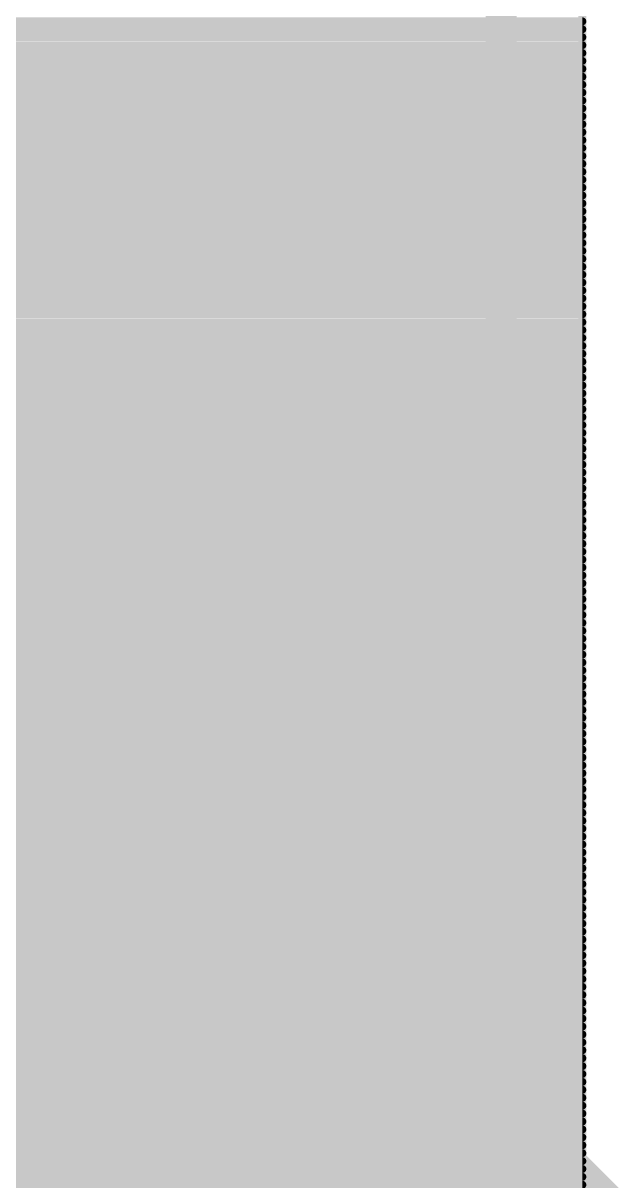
# Model space of a CAD drawing. Extents: x -0.2 to 50.2, y -0.2 to 50.2.
# Drawn here: x 13.98 to 18.81, y 31.12 to 40.62 of the extents above; entities that cross this region are included whole.
import ezdxf

# ---------------------------------------------------------------- set-up
doc = ezdxf.new("R2010")
doc.units = 0
doc.layers.add('1', color=22, linetype='CONTINUOUS')

msp = doc.modelspace()

# ---------------------------------------------------------------- linework, layer by layer
at = {"layer": '1'}
for points, const_width in [([(18.5649, 27.326), (18.5649, 48.3649)], 0.0649), ([(17.9, 31.85), (17.9, 48.0247)], 0.254), ([(18.5649, 40.6377), (9.0844, 40.6377)], 0.0649), ([(18.5649, 40.5728), (9.0844, 40.5728)], 0.0649), ([(18.5649, 40.5079), (9.0844, 40.5079)], 0.0649), ([(18.5649, 40.4429), (9.0844, 40.4429)], 0.0649), ([(18.5649, 40.378), (9.0844, 40.378)], 0.0649), ([(18.5649, 40.3131), (9.0844, 40.3131)], 0.0649), ([(18.5649, 40.2481), (9.2143, 40.2481)], 0.0649), ([(18.5649, 40.1832), (9.2143, 40.1832)], 0.0649), ([(18.5649, 40.1183), (9.2143, 40.1183)], 0.0649), ([(18.5649, 40.0533), (9.2143, 40.0533)], 0.0649), ([(18.5649, 39.9884), (9.2143, 39.9884)], 0.0649), ([(18.5649, 39.9235), (9.2143, 39.9235)], 0.0649), ([(18.5649, 39.8585), (9.2143, 39.8585)], 0.0649), ([(18.5649, 39.7936), (9.2143, 39.7936)], 0.0649), ([(18.5649, 39.7287), (9.2143, 39.7287)], 0.0649), ([(18.5649, 39.6637), (9.2143, 39.6637)], 0.0649), ([(18.5649, 39.5988), (9.2143, 39.5988)], 0.0649), ([(18.5649, 39.5339), (9.2143, 39.5339)], 0.0649), ([(18.5649, 39.4689), (9.3442, 39.4689)], 0.0649), ([(18.5649, 39.404), (9.3442, 39.404)], 0.0649), ([(18.5649, 39.3391), (9.3442, 39.3391)], 0.0649), ([(18.5649, 39.2741), (9.3442, 39.2741)], 0.0649), ([(18.5649, 39.2092), (9.3442, 39.2092)], 0.0649), ([(18.5649, 39.1443), (9.3442, 39.1443)], 0.0649), ([(18.5649, 39.0793), (9.3442, 39.0793)], 0.0649), ([(18.5649, 39.0144), (9.3442, 39.0144)], 0.0649), ([(18.5649, 38.9494), (9.3442, 38.9494)], 0.0649), ([(18.5649, 38.8845), (9.3442, 38.8845)], 0.0649), ([(18.5649, 38.8196), (9.474, 38.8196)], 0.0649), ([(18.5649, 38.7546), (9.474, 38.7546)], 0.0649), ([(18.5649, 38.6897), (9.474, 38.6897)], 0.0649), ([(18.5649, 38.6248), (9.474, 38.6248)], 0.0649), ([(18.5649, 38.5598), (9.474, 38.5598)], 0.0649), ([(18.5649, 38.4949), (9.474, 38.4949)], 0.0649), ([(18.5649, 38.43), (9.474, 38.43)], 0.0649), ([(18.5649, 38.365), (9.474, 38.365)], 0.0649), ([(18.5649, 38.3001), (9.474, 38.3001)], 0.0649), ([(18.5649, 38.2352), (9.474, 38.2352)], 0.0649), ([(18.5649, 38.1702), (9.6039, 38.1702)], 0.0649), ([(18.5649, 38.1053), (9.6039, 38.1053)], 0.0649), ([(18.5649, 38.0404), (9.6039, 38.0404)], 0.0649), ([(18.5649, 37.9754), (9.6039, 37.9754)], 0.0649), ([(18.5649, 37.9105), (9.6039, 37.9105)], 0.0649), ([(18.5649, 37.8456), (9.6039, 37.8456)], 0.0649), ([(18.5649, 37.7806), (9.6039, 37.7806)], 0.0649), ([(18.5649, 37.7157), (9.6039, 37.7157)], 0.0649), ([(18.5649, 37.6508), (9.6039, 37.6508)], 0.0649), ([(18.5649, 37.5858), (9.6039, 37.5858)], 0.0649), ([(18.5649, 37.5209), (9.7338, 37.5209)], 0.0649), ([(18.5649, 37.456), (9.7338, 37.456)], 0.0649), ([(18.5649, 37.391), (9.7338, 37.391)], 0.0649), ([(18.5649, 37.3261), (9.7338, 37.3261)], 0.0649), ([(18.5649, 37.2612), (9.7338, 37.2612)], 0.0649), ([(18.5649, 37.1962), (9.7338, 37.1962)], 0.0649), ([(18.5649, 37.1313), (9.7338, 37.1313)], 0.0649), ([(18.5649, 37.0664), (9.7338, 37.0664)], 0.0649), ([(18.5649, 37.0014), (9.8636, 37.0014)], 0.0649), ([(18.5649, 36.9365), (9.8636, 36.9365)], 0.0649), ([(18.5649, 36.8715), (9.8636, 36.8715)], 0.0649), ([(18.5649, 36.8066), (9.8636, 36.8066)], 0.0649), ([(18.5649, 36.7417), (9.8636, 36.7417)], 0.0649), ([(18.5649, 36.6767), (9.8636, 36.6767)], 0.0649), ([(18.5649, 36.6118), (9.8636, 36.6118)], 0.0649), ([(18.5649, 36.5469), (9.8636, 36.5469)], 0.0649), ([(18.5649, 36.4819), (9.8636, 36.4819)], 0.0649), ([(18.5649, 36.417), (9.8636, 36.417)], 0.0649), ([(18.5649, 36.3521), (9.9935, 36.3521)], 0.0649), ([(18.5649, 36.2871), (9.9935, 36.2871)], 0.0649), ([(18.5649, 36.2222), (9.9935, 36.2222)], 0.0649), ([(18.5649, 36.1573), (9.9935, 36.1573)], 0.0649), ([(18.5649, 36.0923), (9.9935, 36.0923)], 0.0649), ([(18.5649, 36.0274), (9.9935, 36.0274)], 0.0649), ([(18.5649, 35.9625), (9.9935, 35.9625)], 0.0649), ([(18.5649, 35.8975), (9.9935, 35.8975)], 0.0649), ([(18.5649, 35.8326), (10.1234, 35.8326)], 0.0649), ([(18.5649, 35.7677), (10.1234, 35.7677)], 0.0649), ([(18.5649, 35.7027), (10.1234, 35.7027)], 0.0649), ([(18.5649, 35.6378), (10.1234, 35.6378)], 0.0649), ([(18.5649, 35.5729), (10.1234, 35.5729)], 0.0649), ([(18.5649, 35.5079), (10.1234, 35.5079)], 0.0649), ([(18.5649, 35.443), (10.1234, 35.443)], 0.0649), ([(18.5649, 35.3781), (10.1234, 35.3781)], 0.0649), ([(18.5649, 35.3131), (10.2533, 35.3131)], 0.0649), ([(18.5649, 35.2482), (10.2533, 35.2482)], 0.0649), ([(18.5649, 35.1833), (10.2533, 35.1833)], 0.0649), ([(18.5649, 35.1183), (10.2533, 35.1183)], 0.0649), ([(18.5649, 35.0534), (10.2533, 35.0534)], 0.0649), ([(18.5649, 34.9885), (10.2533, 34.9885)], 0.0649), ([(18.5649, 34.9235), (10.3831, 34.9235)], 0.0649), ([(18.5649, 34.8586), (10.3831, 34.8586)], 0.0649), ([(18.5649, 34.7936), (10.3831, 34.7936)], 0.0649), ([(18.5649, 34.7287), (10.3831, 34.7287)], 0.0649), ([(18.5649, 34.6638), (10.3831, 34.6638)], 0.0649), ([(18.5649, 34.5988), (10.3831, 34.5988)], 0.0649), ([(18.5649, 34.5339), (10.513, 34.5339)], 0.0649), ([(18.5649, 34.469), (10.513, 34.469)], 0.0649), ([(18.5649, 34.404), (10.513, 34.404)], 0.0649), ([(18.5649, 34.3391), (10.513, 34.3391)], 0.0649), ([(18.5649, 34.2742), (10.513, 34.2742)], 0.0649), ([(18.5649, 34.2092), (10.513, 34.2092)], 0.0649), ([(18.5649, 34.1443), (10.513, 34.1443)], 0.0649), ([(18.5649, 34.0794), (10.513, 34.0794)], 0.0649), ([(18.5649, 34.0144), (10.6429, 34.0144)], 0.0649), ([(18.5649, 33.9495), (10.6429, 33.9495)], 0.0649), ([(18.5649, 33.8846), (10.6429, 33.8846)], 0.0649), ([(18.5649, 33.8196), (10.6429, 33.8196)], 0.0649), ([(18.5649, 33.7547), (10.6429, 33.7547)], 0.0649), ([(18.5649, 33.6898), (10.6429, 33.6898)], 0.0649), ([(18.5649, 33.6248), (10.6429, 33.6248)], 0.0649), ([(18.5649, 33.5599), (10.6429, 33.5599)], 0.0649), ([(18.5649, 33.495), (10.7727, 33.495)], 0.0649), ([(18.5649, 33.43), (10.7727, 33.43)], 0.0649), ([(18.5649, 33.3651), (10.7727, 33.3651)], 0.0649), ([(18.5649, 33.3002), (10.7727, 33.3002)], 0.0649), ([(18.5649, 33.2352), (10.9026, 33.2352)], 0.0649), ([(18.5649, 33.1703), (10.9026, 33.1703)], 0.0649), ([(18.5649, 33.1054), (10.9026, 33.1054)], 0.0649), ([(18.5649, 33.0404), (10.9026, 33.0404)], 0.0649), ([(18.5649, 32.9755), (10.9026, 32.9755)], 0.0649), ([(18.5649, 32.9106), (10.9026, 32.9106)], 0.0649), ([(18.5649, 32.8456), (10.9026, 32.8456)], 0.0649), ([(18.5649, 32.7807), (10.9026, 32.7807)], 0.0649), ([(18.5649, 32.7157), (11.0325, 32.7157)], 0.0649), ([(18.5649, 32.6508), (11.0325, 32.6508)], 0.0649), ([(18.5649, 32.5859), (11.0325, 32.5859)], 0.0649), ([(18.5649, 32.5209), (11.0325, 32.5209)], 0.0649), ([(18.5649, 32.456), (11.0325, 32.456)], 0.0649), ([(18.5649, 32.3911), (11.0325, 32.3911)], 0.0649), ([(18.5649, 32.3261), (11.1623, 32.3261)], 0.0649), ([(18.5649, 32.2612), (11.1623, 32.2612)], 0.0649), ([(18.5649, 32.1963), (11.1623, 32.1963)], 0.0649), ([(18.5649, 32.1313), (11.1623, 32.1313)], 0.0649), ([(18.5649, 32.0664), (11.1623, 32.0664)], 0.0649), ([(18.5649, 32.0015), (11.1623, 32.0015)], 0.0649), ([(18.5649, 31.9365), (11.2922, 31.9365)], 0.0649), ([(20.23, 29.52), (17.9, 31.85)], 0.254), ([(18.5649, 31.8716), (11.2922, 31.8716)], 0.0649), ([(18.5649, 31.8067), (11.2922, 31.8067)], 0.0649), ([(18.5649, 31.7417), (11.2922, 31.7417)], 0.0649), ([(18.5649, 31.6768), (11.2922, 31.6768)], 0.0649), ([(18.5649, 31.6119), (11.2922, 31.6119)], 0.0649), ([(18.5649, 31.5469), (11.4221, 31.5469)], 0.0649), ([(18.5649, 31.482), (11.4221, 31.482)], 0.0649), ([(18.5649, 31.4171), (11.4221, 31.4171)], 0.0649), ([(18.5649, 31.3521), (11.4221, 31.3521)], 0.0649), ([(18.5649, 31.2872), (11.4221, 31.2872)], 0.0649), ([(18.5649, 31.2223), (11.4221, 31.2223)], 0.0649), ([(18.5649, 31.1573), (11.5519, 31.1573)], 0.0649), ([(18.5649, 31.0924), (11.5519, 31.0924)], 0.0649)]:
    msp.add_lwpolyline(points, dxfattribs=dict(at, const_width=const_width))
for points, const_width in [([(18.5649, 40.6215, 1), (18.5649, 40.654)], 0.0325), ([(18.5649, 40.5566, 1), (18.5649, 40.589)], 0.0325), ([(18.5649, 40.4916, 1), (18.5649, 40.5241)], 0.0325), ([(18.5649, 40.4267, 1), (18.5649, 40.4592)], 0.0325), ([(18.5649, 40.3618, 1), (18.5649, 40.3942)], 0.0325), ([(18.5649, 40.2968, 1), (18.5649, 40.3293)], 0.0325), ([(18.5649, 40.2319, 1), (18.5649, 40.2644)], 0.0325), ([(18.5649, 40.167, 1), (18.5649, 40.1994)], 0.0325), ([(18.5649, 40.102, 1), (18.5649, 40.1345)], 0.0325), ([(18.5649, 40.0371, 1), (18.5649, 40.0696)], 0.0325), ([(18.5649, 39.9722, 1), (18.5649, 40.0046)], 0.0325), ([(18.5649, 39.9072, 1), (18.5649, 39.9397)], 0.0325), ([(18.5649, 39.8423, 1), (18.5649, 39.8748)], 0.0325), ([(18.5649, 39.7774, 1), (18.5649, 39.8098)], 0.0325), ([(18.5649, 39.7124, 1), (18.5649, 39.7449)], 0.0325), ([(18.5649, 39.6475, 1), (18.5649, 39.68)], 0.0325), ([(18.5649, 39.5826, 1), (18.5649, 39.615)], 0.0325), ([(18.5649, 39.5176, 1), (18.5649, 39.5501)], 0.0325), ([(18.5649, 39.4527, 1), (18.5649, 39.4852)], 0.0325), ([(18.5649, 39.3878, 1), (18.5649, 39.4202)], 0.0325), ([(18.5649, 39.3228, 1), (18.5649, 39.3553)], 0.0325), ([(18.5649, 39.2579, 1), (18.5649, 39.2904)], 0.0325), ([(18.5649, 39.193, 1), (18.5649, 39.2254)], 0.0325), ([(18.5649, 39.128, 1), (18.5649, 39.1605)], 0.0325), ([(18.5649, 39.0631, 1), (18.5649, 39.0956)], 0.0325), ([(18.5649, 38.9982, 1), (18.5649, 39.0306)], 0.0325), ([(18.5649, 38.9332, 1), (18.5649, 38.9657)], 0.0325), ([(18.5649, 38.8683, 1), (18.5649, 38.9007)], 0.0325), ([(18.5649, 38.8033, 1), (18.5649, 38.8358)], 0.0325), ([(18.5649, 38.7384, 1), (18.5649, 38.7709)], 0.0325), ([(18.5649, 38.6735, 1), (18.5649, 38.7059)], 0.0325), ([(18.5649, 38.6085, 1), (18.5649, 38.641)], 0.0325), ([(18.5649, 38.5436, 1), (18.5649, 38.5761)], 0.0325), ([(18.5649, 38.4787, 1), (18.5649, 38.5111)], 0.0325), ([(18.5649, 38.4137, 1), (18.5649, 38.4462)], 0.0325), ([(18.5649, 38.3488, 1), (18.5649, 38.3813)], 0.0325), ([(18.5649, 38.2839, 1), (18.5649, 38.3163)], 0.0325), ([(18.5649, 38.2189, 1), (18.5649, 38.2514)], 0.0325), ([(18.5649, 38.154, 1), (18.5649, 38.1865)], 0.0325), ([(18.5649, 38.0891, 1), (18.5649, 38.1215)], 0.0325), ([(18.5649, 38.0241, 1), (18.5649, 38.0566)], 0.0325), ([(18.5649, 37.9592, 1), (18.5649, 37.9917)], 0.0325), ([(18.5649, 37.8943, 1), (18.5649, 37.9267)], 0.0325), ([(18.5649, 37.8293, 1), (18.5649, 37.8618)], 0.0325), ([(18.5649, 37.7644, 1), (18.5649, 37.7969)], 0.0325), ([(18.5649, 37.6995, 1), (18.5649, 37.7319)], 0.0325), ([(18.5649, 37.6345, 1), (18.5649, 37.667)], 0.0325), ([(18.5649, 37.5696, 1), (18.5649, 37.6021)], 0.0325), ([(18.5649, 37.5047, 1), (18.5649, 37.5371)], 0.0325), ([(18.5649, 37.4397, 1), (18.5649, 37.4722)], 0.0325), ([(18.5649, 37.3748, 1), (18.5649, 37.4073)], 0.0325), ([(18.5649, 37.3099, 1), (18.5649, 37.3423)], 0.0325), ([(18.5649, 37.2449, 1), (18.5649, 37.2774)], 0.0325), ([(18.5649, 37.18, 1), (18.5649, 37.2125)], 0.0325), ([(18.5649, 37.1151, 1), (18.5649, 37.1475)], 0.0325), ([(18.5649, 37.0501, 1), (18.5649, 37.0826)], 0.0325), ([(18.5649, 36.9852, 1), (18.5649, 37.0177)], 0.0325), ([(18.5649, 36.9203, 1), (18.5649, 36.9527)], 0.0325), ([(18.5649, 36.8553, 1), (18.5649, 36.8878)], 0.0325), ([(18.5649, 36.7904, 1), (18.5649, 36.8228)], 0.0325), ([(18.5649, 36.7254, 1), (18.5649, 36.7579)], 0.0325), ([(18.5649, 36.6605, 1), (18.5649, 36.693)], 0.0325), ([(18.5649, 36.5956, 1), (18.5649, 36.628)], 0.0325), ([(18.5649, 36.5306, 1), (18.5649, 36.5631)], 0.0325), ([(18.5649, 36.4657, 1), (18.5649, 36.4982)], 0.0325), ([(18.5649, 36.4008, 1), (18.5649, 36.4332)], 0.0325), ([(18.5649, 36.3358, 1), (18.5649, 36.3683)], 0.0325), ([(18.5649, 36.2709, 1), (18.5649, 36.3034)], 0.0325), ([(18.5649, 36.206, 1), (18.5649, 36.2384)], 0.0325), ([(18.5649, 36.141, 1), (18.5649, 36.1735)], 0.0325), ([(18.5649, 36.0761, 1), (18.5649, 36.1086)], 0.0325), ([(18.5649, 36.0112, 1), (18.5649, 36.0436)], 0.0325), ([(18.5649, 35.9462, 1), (18.5649, 35.9787)], 0.0325), ([(18.5649, 35.8813, 1), (18.5649, 35.9138)], 0.0325), ([(18.5649, 35.8164, 1), (18.5649, 35.8488)], 0.0325), ([(18.5649, 35.7514, 1), (18.5649, 35.7839)], 0.0325), ([(18.5649, 35.6865, 1), (18.5649, 35.719)], 0.0325), ([(18.5649, 35.6216, 1), (18.5649, 35.654)], 0.0325), ([(18.5649, 35.5566, 1), (18.5649, 35.5891)], 0.0325), ([(18.5649, 35.4917, 1), (18.5649, 35.5242)], 0.0325), ([(18.5649, 35.4268, 1), (18.5649, 35.4592)], 0.0325), ([(18.5649, 35.3618, 1), (18.5649, 35.3943)], 0.0325), ([(18.5649, 35.2969, 1), (18.5649, 35.3294)], 0.0325), ([(18.5649, 35.232, 1), (18.5649, 35.2644)], 0.0325), ([(18.5649, 35.167, 1), (18.5649, 35.1995)], 0.0325), ([(18.5649, 35.1021, 1), (18.5649, 35.1346)], 0.0325), ([(18.5649, 35.0372, 1), (18.5649, 35.0696)], 0.0325), ([(18.5649, 34.9722, 1), (18.5649, 35.0047)], 0.0325), ([(18.5649, 34.9073, 1), (18.5649, 34.9398)], 0.0325), ([(18.5649, 34.8424, 1), (18.5649, 34.8748)], 0.0325), ([(18.5649, 34.7774, 1), (18.5649, 34.8099)], 0.0325), ([(18.5649, 34.7125, 1), (18.5649, 34.7449)], 0.0325), ([(18.5649, 34.6475, 1), (18.5649, 34.68)], 0.0325), ([(18.5649, 34.5826, 1), (18.5649, 34.6151)], 0.0325), ([(18.5649, 34.5177, 1), (18.5649, 34.5501)], 0.0325), ([(18.5649, 34.4527, 1), (18.5649, 34.4852)], 0.0325), ([(18.5649, 34.3878, 1), (18.5649, 34.4203)], 0.0325), ([(18.5649, 34.3229, 1), (18.5649, 34.3553)], 0.0325), ([(18.5649, 34.2579, 1), (18.5649, 34.2904)], 0.0325), ([(18.5649, 34.193, 1), (18.5649, 34.2255)], 0.0325), ([(18.5649, 34.1281, 1), (18.5649, 34.1605)], 0.0325), ([(18.5649, 34.0631, 1), (18.5649, 34.0956)], 0.0325), ([(18.5649, 33.9982, 1), (18.5649, 34.0307)], 0.0325), ([(18.5649, 33.9333, 1), (18.5649, 33.9657)], 0.0325), ([(18.5649, 33.8683, 1), (18.5649, 33.9008)], 0.0325), ([(18.5649, 33.8034, 1), (18.5649, 33.8359)], 0.0325), ([(18.5649, 33.7385, 1), (18.5649, 33.7709)], 0.0325), ([(18.5649, 33.6735, 1), (18.5649, 33.706)], 0.0325), ([(18.5649, 33.6086, 1), (18.5649, 33.6411)], 0.0325), ([(18.5649, 33.5437, 1), (18.5649, 33.5761)], 0.0325), ([(18.5649, 33.4787, 1), (18.5649, 33.5112)], 0.0325), ([(18.5649, 33.4138, 1), (18.5649, 33.4463)], 0.0325), ([(18.5649, 33.3489, 1), (18.5649, 33.3813)], 0.0325), ([(18.5649, 33.2839, 1), (18.5649, 33.3164)], 0.0325), ([(18.5649, 33.219, 1), (18.5649, 33.2515)], 0.0325), ([(18.5649, 33.1541, 1), (18.5649, 33.1865)], 0.0325), ([(18.5649, 33.0891, 1), (18.5649, 33.1216)], 0.0325), ([(18.5649, 33.0242, 1), (18.5649, 33.0567)], 0.0325), ([(18.5649, 32.9593, 1), (18.5649, 32.9917)], 0.0325), ([(18.5649, 32.8943, 1), (18.5649, 32.9268)], 0.0325), ([(18.5649, 32.8294, 1), (18.5649, 32.8619)], 0.0325), ([(18.5649, 32.7645, 1), (18.5649, 32.7969)], 0.0325), ([(18.5649, 32.6995, 1), (18.5649, 32.732)], 0.0325), ([(18.5649, 32.6346, 1), (18.5649, 32.667)], 0.0325), ([(18.5649, 32.5696, 1), (18.5649, 32.6021)], 0.0325), ([(18.5649, 32.5047, 1), (18.5649, 32.5372)], 0.0325), ([(18.5649, 32.4398, 1), (18.5649, 32.4722)], 0.0325), ([(18.5649, 32.3748, 1), (18.5649, 32.4073)], 0.0325), ([(18.5649, 32.3099, 1), (18.5649, 32.3424)], 0.0325), ([(18.5649, 32.245, 1), (18.5649, 32.2774)], 0.0325), ([(18.5649, 32.18, 1), (18.5649, 32.2125)], 0.0325), ([(18.5649, 32.1151, 1), (18.5649, 32.1476)], 0.0325), ([(18.5649, 32.0502, 1), (18.5649, 32.0826)], 0.0325), ([(18.5649, 31.9852, 1), (18.5649, 32.0177)], 0.0325), ([(17.9449, 31.8949, 1), (17.8551, 31.8051)], 0.127), ([(18.5649, 31.9203, 1), (18.5649, 31.9528)], 0.0325), ([(17.8365, 31.85, 1), (17.9635, 31.85)], 0.127), ([(18.5649, 31.8554, 1), (18.5649, 31.8878)], 0.0325), ([(18.5649, 31.7904, 1), (18.5649, 31.8229)], 0.0325), ([(18.5649, 31.7255, 1), (18.5649, 31.758)], 0.0325), ([(18.5649, 31.6606, 1), (18.5649, 31.693)], 0.0325), ([(18.5649, 31.5956, 1), (18.5649, 31.6281)], 0.0325), ([(18.5649, 31.5307, 1), (18.5649, 31.5632)], 0.0325), ([(18.5649, 31.4658, 1), (18.5649, 31.4982)], 0.0325), ([(18.5649, 31.4008, 1), (18.5649, 31.4333)], 0.0325), ([(18.5649, 31.3359, 1), (18.5649, 31.3684)], 0.0325), ([(18.5649, 31.271, 1), (18.5649, 31.3034)], 0.0325), ([(18.5649, 31.206, 1), (18.5649, 31.2385)], 0.0325), ([(18.5649, 31.1411, 1), (18.5649, 31.1736)], 0.0325), ([(18.5649, 31.0762, 1), (18.5649, 31.1086)], 0.0325)]:
    msp.add_lwpolyline(points, format="xyb", dxfattribs=dict(at, const_width=const_width))

doc.saveas('drawing.dxf')
